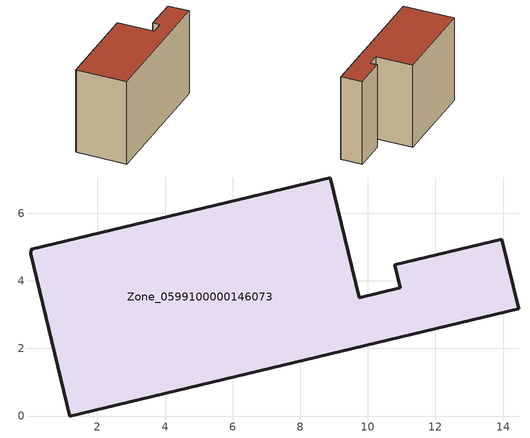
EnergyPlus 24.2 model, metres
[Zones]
Zone_0599100000146073
 floor ground (C_G): 0.03,4.79 0.04,4.93 8.89,7.04 9.75,3.5 10.96,3.8 10.8,4.47 13.96,5.23 14.46,3.17 1.18,0 z0
 wall outside (C_F): 14.46,3.17 13.96,5.23 10.8,4.47 10.96,3.8 9.75,3.5 8.89,7.04 0.04,4.93 0.03,4.79 1.18,0 14.46,3.17 z0:8.63
 roof outside (C_R): 0.04,4.93 0.03,4.79 1.18,0 14.46,3.17 13.96,5.23 10.8,4.47 10.96,3.8 9.75,3.5 8.89,7.04 z8.63
[BUILDING]
Pand.0599100000146073: North Axis=0; Terrain=City; Loads Convergence Tolerance Value=0.04; Temperature Convergence Tolerance Value=0.4; Solar Distribution=FullExterior; Maximum Number of Warmup Days=25; Minimum Number of Warmup Days=1
[Site:Location]
Rotterdam.The.Hague.AP_ZH_NLD Design_Conditions: Latitude=51.96; Longitude=4.45; Time Zone=1; Elevation=-4.5
[SITE:GROUNDTEMPERATURE:BUILDINGSURFACE]
18, 18, 18, 18, 18, 18, 18, 18, 18, 18, 18, 18
[MATERIAL] Thermal Absorptance=0.9; Solar Absorptance=0.7; Visible Absorptance=0.7
Name | Roughness | Thickness | Conductivity | Density | Specific Heat
G.TI.1975-1991 | MediumSmooth | 0.15 | 0.288461 | 540 | 1210
F.TI.1975-1991 | Rough | 0.3 | 0.230769 | 1920 | 840
R.TI.1975-1991 | MediumRough | 0.2 | 0.153846 | 1500 | 1000
[CONSTRUCTION]
C_G: G.TI.1975-1991
C_F: F.TI.1975-1991
C_R: R.TI.1975-1991
[ZONE]
Zone_0599100000146073: Type=1; Multiplier=1; Ceiling Height=Autocalculate; Volume=Autocalculate; Floor Area=autocalculate; Part of Total Floor Area=Yes
[ZONEINFILTRATION:DESIGNFLOWRATE]
Infil_Zone_0599100000146073: Zone or ZoneList or Space or SpaceList=Zone_0599100000146073; Schedule=AlwaysOn; Design Flow Rate Calculation Method=Flow/Area; Flow Rate per Floor Area=0.003; Constant Term Coefficient=1; Temperature Term Coefficient=0; Velocity Term Coefficient=0; Velocity Squared Term Coefficient=0
[HVACTEMPLATE:ZONE:IDEALLOADSAIRSYSTEM]
Zone_0599100000146073: Maximum Heating Supply Air Temperature=50; Minimum Cooling Supply Air Temperature=13; Maximum Heating Supply Air Humidity Ratio=0.0156; Minimum Cooling Supply Air Humidity Ratio=0.0077; Heating Limit=NoLimit; Cooling Limit=NoLimit; Dehumidification Control Type=ConstantSensibleHeatRatio; Cooling Sensible Heat Ratio=0.7; Dehumidification Setpoint=60; Humidification Control Type=None; Humidification Setpoint=30; Outdoor Air Method=None; Outdoor Air Flow Rate per Person=0.00944; Outdoor Air Flow Rate per Zone Floor Area=0; Outdoor Air Flow Rate per Zone=0; Demand Controlled Ventilation Type=None; Outdoor Air Economizer Type=NoEconomizer; Heat Recovery Type=None; Sensible Heat Recovery Effectiveness=0.7; Latent Heat Recovery Effectiveness=0.65
[ZONECONTROL:THERMOSTAT]
ThermostatControl_Zone_0599100000146073: Zone or ZoneList=Zone_0599100000146073; Control Type Schedule=DualSetpointControlType; Control 1=Thermostat_Zone_0599100000146073; Temperature Difference Between Cutout And Setpoint=0
[THERMOSTATSETPOINT:DUALSETPOINT]
Thermostat_Zone_0599100000146073: Heating Setpoint Temperature Schedule=HeatingSetpoint_Zone_0599100000146073; Cooling Setpoint Temperature Schedule=CoolingSetpoint_Zone_0599100000146073
[SCHEDULE:COMPACT]
HeatingSetpoint_Zone_0599100000146073: Through: 12/31, For: AllDays, Until: 24:00, 21
CoolingSetpoint_Zone_0599100000146073: Through: 12/31, For: AllDays, Until: 24:00, 24
DualSetpointControlType: Through: 12/31, For: AllDays, Until: 24:00, 4
AlwaysOn: Through: 12/31, For: AllDays, Until: 24:00, 1
